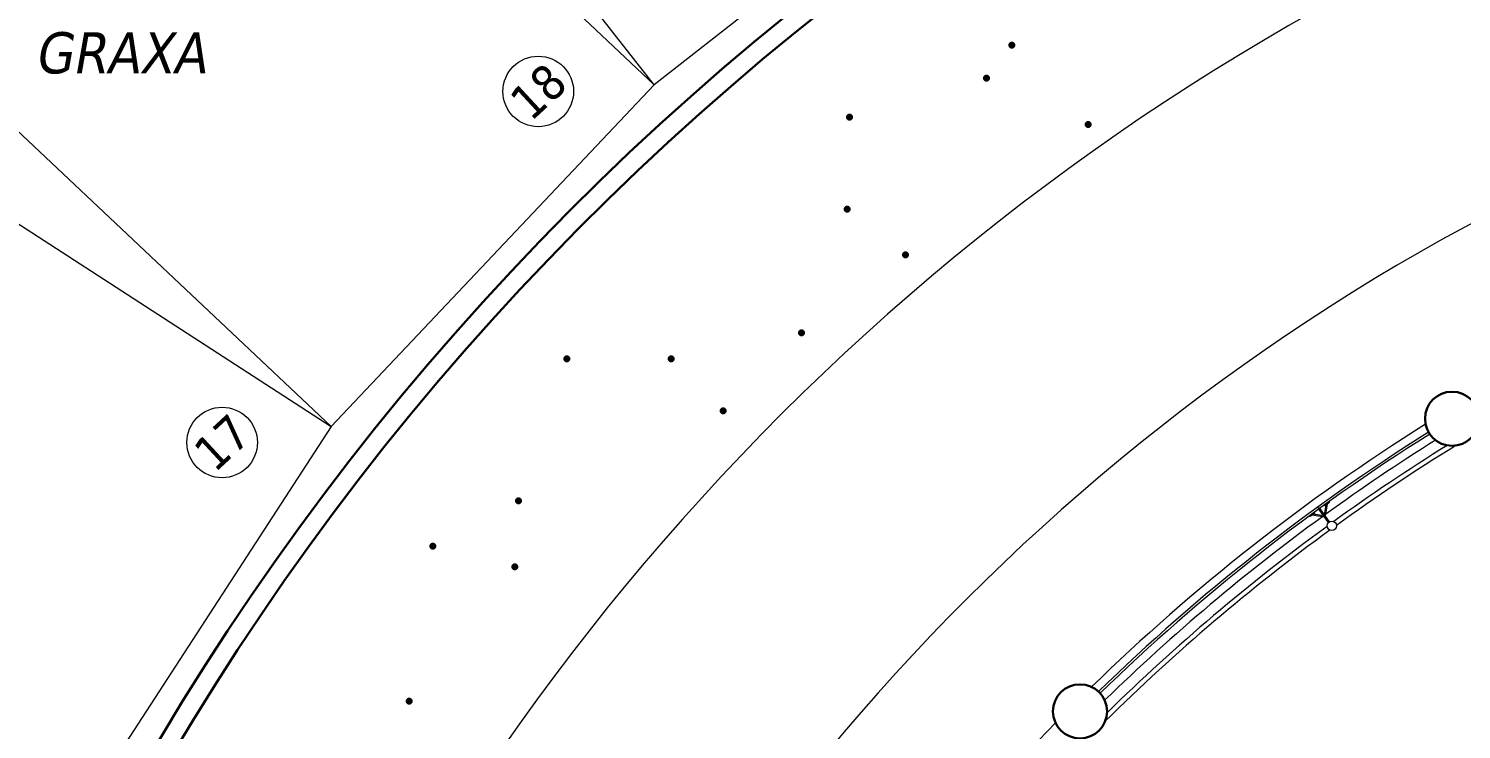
# Model space of a CAD drawing. Header units: millimetres. Extents: x 262 to 370, y -104 to 114.
# Drawn here: x 294.6 to 306.78, y -62.81 to -56.85 of the extents above; entities that cross this region are included whole.
import ezdxf
from ezdxf.enums import TextEntityAlignment as Align

# ---------------------------------------------------------------- set-up
doc = ezdxf.new("R2010")
doc.units = ezdxf.units.MM
doc.header["$LTSCALE"] = 0.1
for name, color, linetype, lineweight in [('detalles', 2, 'Continuous', 9), ('gruesomarco', 20, 'Continuous', 100), ('letreros y cotas', 6, 'Continuous', 13), ('mobiliario', 3, 'Continuous', 13), ('muros', 4, 'Continuous', 30)]:
    doc.layers.add(name, color=color, linetype=linetype, lineweight=lineweight)
doc.styles.get("Standard").update_dxf_attribs({"font": 'tahoma.ttf', "oblique": 10, "height": 0.35})

msp = doc.modelspace()

# ---------------------------------------------------------------- linework, layer by layer
at = {"layer": 'detalles'}
for radius, start, end in [(20.583, 90, 180), (18.358, 90, 180), (17.08, 122.1266, 134.2749), (16.92, 122.13, 125.9352), (16.92, 126.0648, 134.2715), (17.08, 135.7251, 179.2749)]:
    msp.add_arc((315.555, -74.68), radius, start, end, dxfattribs=at)
at = {"layer": 'gruesomarco'}
for p in [(302.954, -56.989), (302.739, -57.27), (301.576, -57.602), (303.603, -57.666), (301.556, -58.385), (302.052, -58.775), (301.166, -59.437), (299.172, -59.658), (300.058, -59.658), (300.501, -60.101), (298.762, -60.867), (298.033, -61.253), (298.729, -61.429), (297.831, -62.573)]:
    msp.add_point(p, dxfattribs=at)
at = {"layer": 'letreros y cotas'}
for centre in [(298.929, -57.384), (296.242, -60.371)]:
    msp.add_circle(centre, 0.3, dxfattribs=at)
at = {"layer": 'mobiliario'}
for p, q in [((305.656, -60.881), (305.651, -60.874)), ((305.49, -61.001), (305.485, -60.995)), ((305.613, -61.005), (305.507, -60.989)), ((305.605, -60.994), (305.519, -60.98)), ((305.53, -60.972), (305.525, -60.966)), ((305.53, -60.972), (305.525, -60.966)), ((305.568, -60.934), (305.556, -60.918)), ((305.647, -61.051), (305.564, -60.937)), ((305.655, -61.045), (305.572, -60.931)), ((305.616, -60.91), (305.611, -60.903)), ((305.613, -60.988), (305.627, -60.902)), ((305.622, -60.999), (305.639, -60.893))]:
    msp.add_line(p, q, dxfattribs=at)
for points in [[(296.213, -52.605), (299.362, -50.138), (303.063, -54.861), (299.914, -57.328)], [(292.805, -56.116), (295.552, -53.208), (299.914, -57.328), (297.168, -60.236)], [(289.957, -60.326), (292.134, -56.971), (297.168, -60.236), (294.991, -63.592)]]:
    msp.add_lwpolyline(points, close=True, dxfattribs=at)
msp.add_circle((305.674, -61.08), 0.04, dxfattribs=at)
for radius, start, end in [(17.01, 122.1758, 134.2258), (16.99, 122.1762, 134.2253), (16.83, 121.9263, 125.882), (16.79, 121.7197, 125.8819), (16.982, 125.6543, 125.8212), (16.982, 126.1788, 126.3457), (16.79, 126.1181, 134.6819), (16.83, 126.118, 134.4752)]:
    msp.add_arc((315.555, -74.68), radius, start, end, dxfattribs=at)
at = {"layer": 'muros'}
for centre in [(306.697, -60.169), (303.534, -62.659)]:
    msp.add_circle(centre, 0.23, dxfattribs=at)
for radius, start, end in [(23.08, 58.6888, 172.379), (22.92, 58.2902, 172.7776)]:
    msp.add_arc((315.555, -74.68), radius, start, end, dxfattribs=at)

# ---------------------------------------------------------------- texts
at = {"layer": 'detalles', "oblique": 10}
msp.add_text('GRAXA', height=0.35, dxfattribs=at).set_placement((294.648, -57.23))
at = {"layer": 'letreros y cotas'}
for s, p in [('18', (298.929, -57.384)), ('17', (296.242, -60.371))]:
    msp.add_text(s, height=0.3, rotation=42.7651, dxfattribs=at).set_placement(p, align=Align.MIDDLE_CENTER)

doc.saveas('drawing.dxf')
